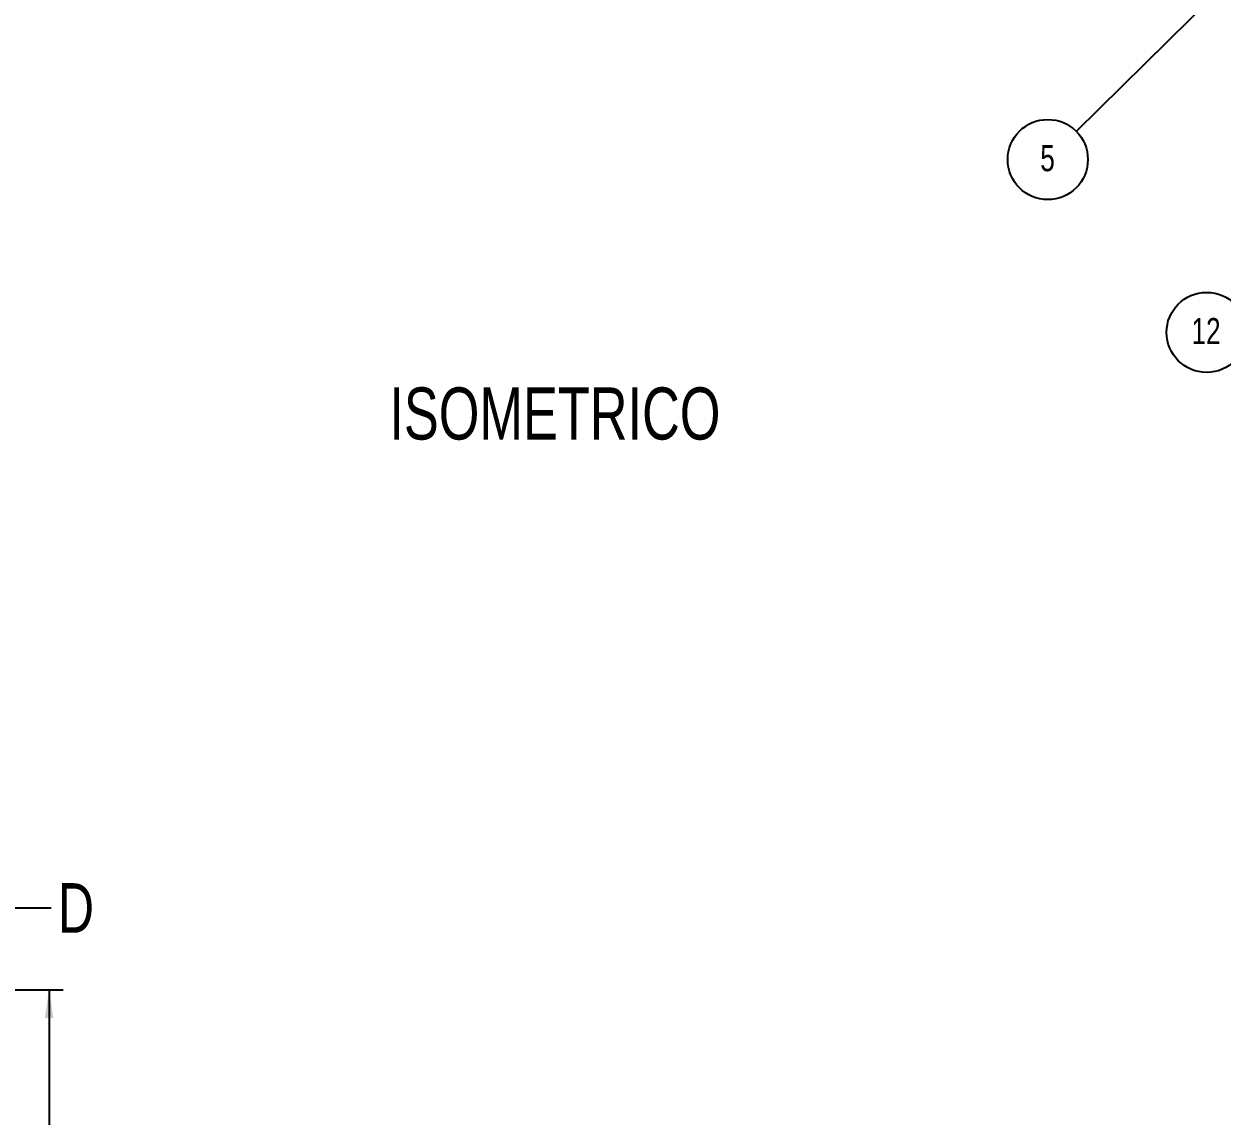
# Model space of a CAD drawing. Header units: millimetres. Extents: x 1293 to 41893, y 1011 to 26911.
# Drawn here: x 29393 to 33650, y 7371 to 11254 of the extents above; entities that cross this region are included whole.
import ezdxf

# ---------------------------------------------------------------- set-up
doc = ezdxf.new("R2010")
doc.units = ezdxf.units.MM
doc.header["$LTSCALE"] = 50
doc.layers.add('CAPA_1', color=7, linetype='Continuous')
doc.styles.add('SLDTEXTSTYLE0', font='TXT', dxfattribs={"width": 0.75})
doc.dimstyles.new('SLDDIMSTYLE0', dxfattribs={"dimtxt": 100, "dimasz": 100, "dimexe": 0, "dimexo": 0.0625, "dimgap": 25, "dimtad": 2, "dimdec": 0, "dimrnd": 1e-09, "dimzin": 12, "dimdsep": 46, "dimtxsty": 'SLDTEXTSTYLE0', "dimsah": 1, "dimcen": 0.09, "dimadec": 0, "dimazin": 3, "dimtfac": 1, "dimtdec": 0, "dimtofl": 0, "dimtmove": 0, "dimatfit": 3, "dimfxl": 1, "dimfrac": 2, "dimtolj": 1, "dimtzin": 12, "dimarcsym": 0})
doc.dimstyles.new('SLDDIMSTYLE2', dxfattribs={"dimtxt": 0.18, "dimasz": 100, "dimexe": 0, "dimexo": 0.0625, "dimgap": 0, "dimtad": 0, "dimtih": 1, "dimtoh": 1, "dimdec": 0, "dimrnd": 1e-09, "dimzin": 0, "dimdsep": 46, "dimtxsty": 'Standard', "dimblk1": 'NONE', "dimblk2": 'NONE', "dimsah": 1, "dimcen": 0.09, "dimadec": 0, "dimazin": 0, "dimtfac": 100, "dimtdec": 0, "dimtofl": 0, "dimtmove": 0, "dimatfit": 3, "dimldrblk": 'NONE', "dimfxl": 1, "dimfrac": 2, "dimtolj": 1, "dimtzin": 0, "dimarcsym": 0})
doc.dimstyles.new('SLDDIMSTYLE4', dxfattribs={"dimtxt": 0.18, "dimasz": 100, "dimexe": 0, "dimexo": 0.0625, "dimgap": 0, "dimtad": 0, "dimtih": 1, "dimtoh": 1, "dimdec": 0, "dimrnd": 1e-09, "dimzin": 0, "dimdsep": 46, "dimtxsty": 'Standard', "dimsah": 1, "dimcen": 0.09, "dimadec": 0, "dimazin": 0, "dimtfac": 100, "dimtdec": 0, "dimtofl": 0, "dimtmove": 0, "dimatfit": 3, "dimfxl": 1, "dimfrac": 2, "dimtolj": 1, "dimtzin": 0, "dimarcsym": 0})

# ---------------------------------------------------------------- blocks, each defined once
blk = doc.blocks.new('_D_3')
at = {"layer": 'CAPA_1', "transparency": 16777216}
for p, q in [((28876.2, 7819.5), (29532.1, 7819.5)), ((29482.1, 7819.5), (29482.1, 6625.5)), ((28882.3, 6625.5), (29532.1, 6625.5))]:
    blk.add_line(p, q, dxfattribs=at)
for points in [[(29482.1, 7819.5), (29466.8, 7719.5), (29497.5, 7719.5)], [(29482.1, 6625.5), (29497.5, 6725.5), (29466.8, 6725.5)]]:
    blk.add_solid(points, dxfattribs=at)
at = {"layer": 'CAPA_1', "transparency": 16777216, "insert": (29353.2, 7074.7), "char_height": 100, "attachment_point": 1, "rotation": 90, "style": 'SLDTEXTSTYLE0'}
blk.add_mtext('1194', dxfattribs=at)
blk = doc.blocks.new('_None')
blk = doc.blocks.new('SW_NOTE_0_115')
at = {"layer": 'CAPA_1', "color": 0}
blk.add_circle((-91.6, -109), 142.4, dxfattribs=at)
at = {"layer": 'CAPA_1', "color": 0, "insert": (-93.5, -57.8), "char_height": 92.6, "attachment_point": 2, "style": 'SLDTEXTSTYLE0'}
blk.add_mtext('12', dxfattribs=at)
blk = doc.blocks.new('SW_NOTE_0_116')
at = {"layer": 'CAPA_1', "color": 0}
blk.add_circle((-101.2, -100.2), 142.4, dxfattribs=at)
at = {"layer": 'CAPA_1', "color": 0, "insert": (-102.1, -49), "char_height": 92.6, "attachment_point": 2, "style": 'SLDTEXTSTYLE0'}
blk.add_mtext('5', dxfattribs=at)

msp = doc.modelspace()

# ---------------------------------------------------------------- block references
at = {"layer": 'CAPA_1'}
for name, p in [('SW_NOTE_0_116', (33131.9319156, 10871.7216069)), ('SW_NOTE_0_115', (33686.6173348, 10266.0076082))]:
    msp.add_blockref(name, p, dxfattribs=at)

# ---------------------------------------------------------------- texts
at = {"color": 7, "linetype": 'Continuous', "lineweight": 18, "insert": (29514.1227435, 8199.1608716), "char_height": 176.3888889, "attachment_point": 1, "style": 'SLDTEXTSTYLE0'}
msp.add_mtext('D', dxfattribs=at)
at = {"layer": 'CAPA_1', "insert": (30691.2282734, 9961.3366969), "char_height": 185.20833333, "attachment_point": 1, "style": 'SLDTEXTSTYLE0'}
msp.add_mtext('ISOMETRICO', dxfattribs=at)

# ---------------------------------------------------------------- dimensions: what is measured, and where the dimension line sits
at = {"layer": 'CAPA_1'}
dim = msp.add_linear_dim(base=(29482.1389687, 6625.4945175), p1=(28812.6860188, 7819.5445175), p2=(28818.7820188, 6625.4945175), angle=90, dimstyle='SLDDIMSTYLE0', dxfattribs=at)
dim.commit()
dim.dimension.update_dxf_attribs({"geometry": '_D_3', "text_midpoint": (29482.1389687, 7222.5195175), "dimtype": 160})

# ---------------------------------------------------------------- leaders
at = {"color": 7, "linetype": 'Continuous', "lineweight": 18, "has_arrowhead": 0}
msp.add_leader([(28976.5858132, 7542.44229), (29171.6227435, 8111.0095553), (29489.1227435, 8111.0095553)], dimstyle='SLDDIMSTYLE2', dxfattribs=at)
at = {"layer": 'CAPA_1'}
msp.add_leader([(34737.6505345, 12461.791907), (33131.9319156, 10871.7216069)], dimstyle='SLDDIMSTYLE4', dxfattribs=at)

doc.saveas('drawing.dxf')
